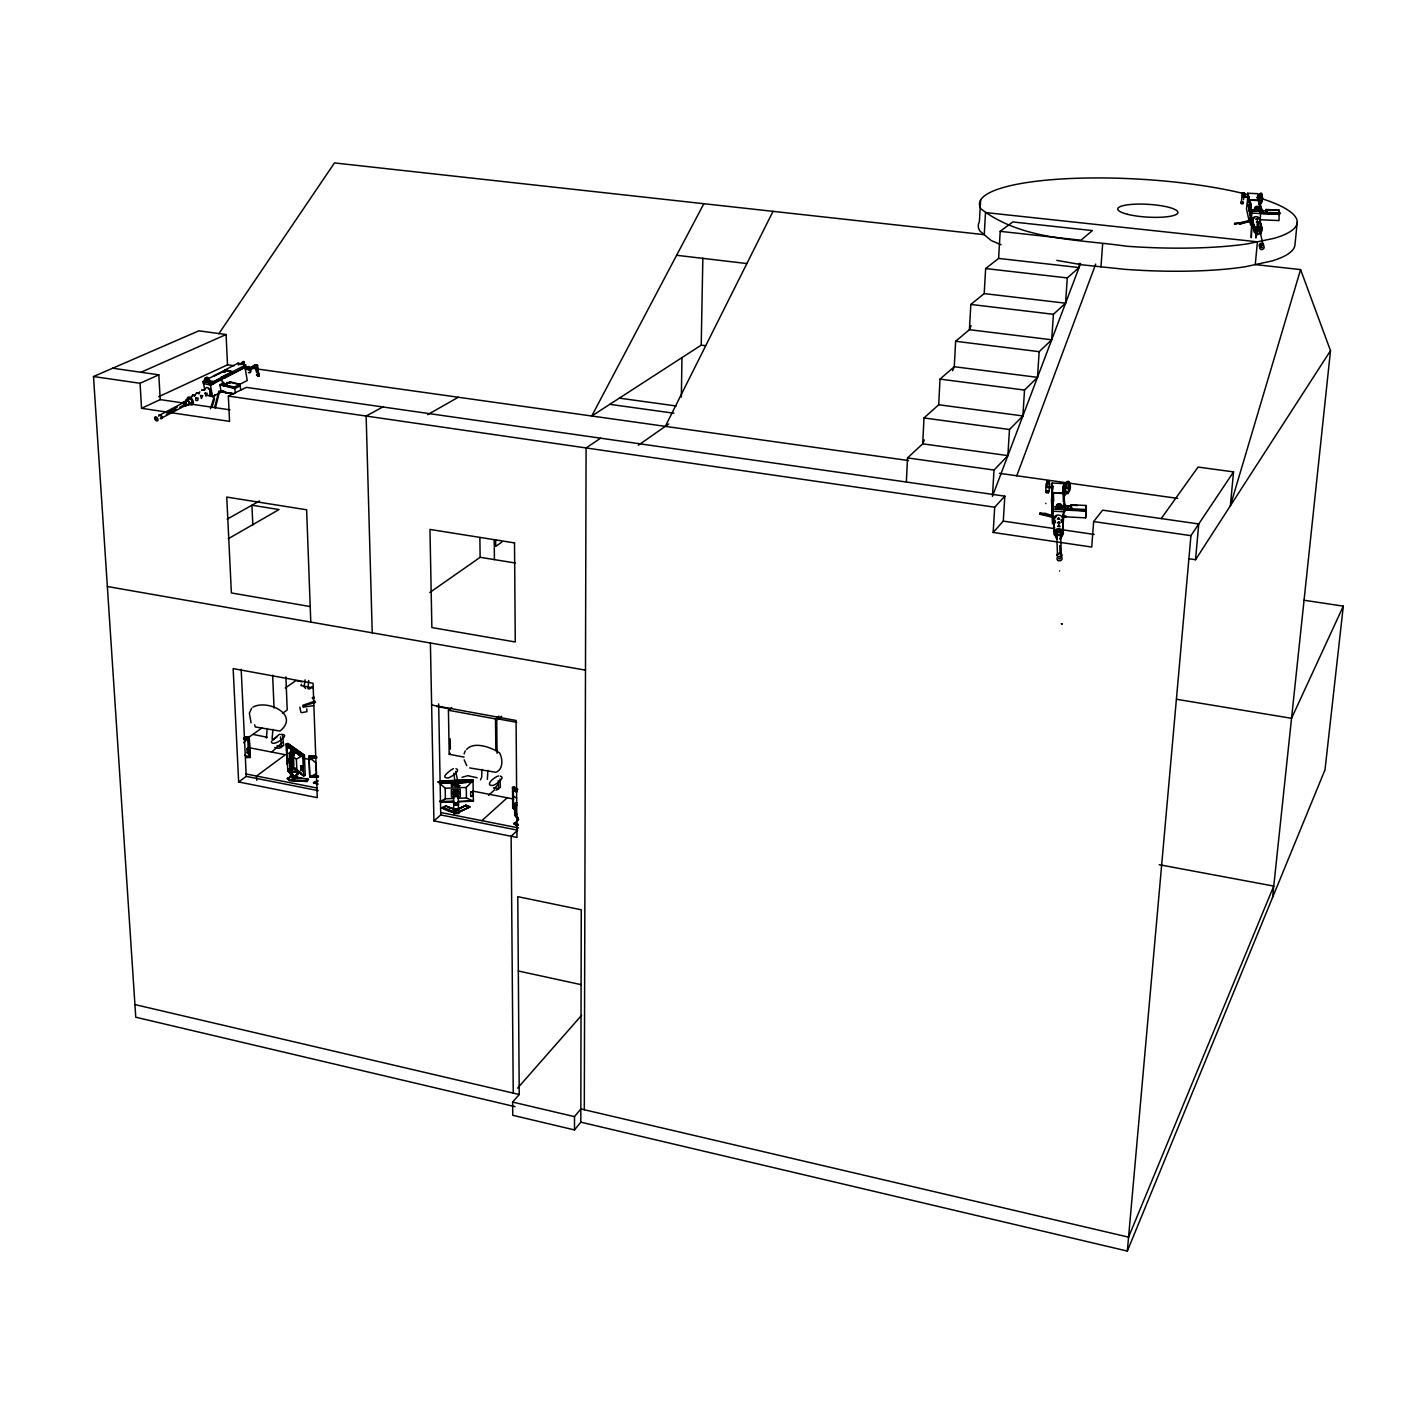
<?xml version="1.0" encoding="UTF-8"?>
<svg xmlns="http://www.w3.org/2000/svg" width="1414" height="1414" viewBox="0 0 1414 1414"><rect width="100%" height="100%" fill="white"/><g stroke="black" fill="none" stroke-linecap="round" stroke-linejoin="round"><path stroke-width="1.5" d="M574.491 1129.927L580.801 1122.168L581.26 909.803L517.771 896.653L519.238 1094.524L512.628 1102.072L512.752 1115.293L574.491 1129.927L574.491 1116.636L580.836 1108.929L1128.566 1237.144L1273.749 886.083L1159.268 864.714M584.3 1109.743L586.085 447.955L600.632 438.181M453.735 804.707L458.401 804.319L458.383 809.851L453.717 810.028L453.735 804.513M453.487 793.201L458.207 792.459L458.26 793.378L453.558 793.554L453.47 791.928L453.753 804.919L458.436 804.725L458.136 791.345L453.452 791.522L453.505 794.898L458.207 794.703M1064.583 510.295L1065.219 508.351L1064.583 509.358M453.487 792.777C452.215 795.835 459.462 795.304 458.171 792.6M681.354 397.087L681.972 357.601M1052.069 504.427L1051.963 506.177L1052.316 504.356M1052.599 504.462C1052.652 508.457 1052.034 499.496 1052.069 504.816M1064.282 500.415L1064.212 501.351L1063.752 483.623L1052.21 483.04L1052.405 495.607L1051.998 493.627M1052.864 508.757C1051.804 506.742 1052.988 512.08 1052.935 507.767M703.854 203.722L591.741 416.016L701.22 345.14L702.846 258.108M1064.141 494.918L1064.035 496.155M1065.237 509.588L1065.219 508.351L1064.565 510.207M1052.423 508.651L1052.882 509.57L1052.776 507.396M1052.511 505.611L1052.493 507.096L1052.299 496.067M1045.847 503.313L1045.812 503.631M1250.436 205.543L1251.69 211.216C1270.903 209.926 1259.308 213.267 1260.917 213.019M1262.03 212.542L1262.313 210.173M1259.892 201.106L1259.344 202.821L1259.361 200.275L1249.145 199.834C1248.403 204.995 1250.223 199.233 1248.615 201.389M1248.986 209.767L1248.827 211.34L1249.269 209.042M1249.269 210.933L1249.34 210.12M1251.355 211.87L1250.913 210.297L1251.266 212.065M1255.844 237.923L1256.003 233.557M1256.021 237.57L1256.18 233.204M1251.178 237.729L1251.655 224.596M1251.355 237.375L1251.832 224.225M1064.548 495.289L1064 496.084M1064.654 495.2C1064.477 492.638 1064.919 499.372 1064.141 494.334M906.374 481.803L907.523 457.906L922.706 443.837L924.296 439.931M971.064 325.68L969.438 329.692L955.634 341.269L954.273 366.721L940.027 379.111L938.702 404.757L923.996 417.961L922.706 443.837L1007.864 455.608L1009.49 429.502L1022.87 415.946L1024.531 390.052L1037.487 377.361L1039.166 351.662L1051.698 339.784L1053.412 314.297L1065.555 303.197L1067.287 277.922L1079.041 267.546L1079.342 263.34M315.569 755.871L309.047 756.101L309.012 757.073L316.029 756.932M309.807 776.215L318.433 776.675M1065.555 303.197L984.197 293.599L970.835 304.434L969.438 329.692L1051.698 339.784M980.609 200.099L979.389 221.804A158.651 35.032 3.5 0 0 979.849 230.959L991.143 240.521L1001.059 244.746M1052.157 513.883L1051.91 517.171L1039.838 514.183L1039.891 513.158L1045.282 513.441L1052.776 515.703M1045.282 513.441L1045.229 514.466L1039.838 514.183M1051.91 517.171L1051.981 516.128L1039.891 513.158M984.197 293.599L985.646 268.554L998.602 258.426L1079.041 267.546M1051.892 494.635L1051.981 493.61M1051.981 494.564L1051.892 495.536M998.602 258.426L1000.193 231.348L1012.76 221.945L1092.368 230.57L1080.968 240.221L1000.193 231.348M1064.618 508.846C1067.623 510.454 1063.982 506.919 1064.601 510.277M1251.249 220.16L1234.493 224.031L1251.196 221.079L1239.247 224.243L1249.357 220.655M1248.916 220.054L1248.862 220.973L1249.163 217.968M1261.235 225.215L1260.828 223.766M1007.864 455.608L994.024 470.049L992.434 496.367L1080.596 263.446M1189.315 558.795L1195.537 559.732L1198.754 523.958L1102.62 510.171L1093.641 521.554L1091.732 547.059L993.158 532.442L994.696 507.202L1004.824 496.155L246.336 387.383L228.361 396.079L229.545 421.372L141.541 408.31L140.057 383.282L158.828 374.834L160.224 399.596L141.541 408.31M993.158 532.442L1003.286 521.112L1004.824 496.155M1248.792 201.566L1249.269 200.682M1249.269 209.272L1249.34 210.88M1259.75 201.884L1259.768 202.838L1259.945 201.159M1100.958 266.804L1102.655 243.774M1046.236 492.655C1043.762 477.172 1053.094 477.525 1048.357 492.761C1042.418 492.249 1050.956 492.761 1048.658 490.817M1047.279 481.007C1054.367 482.298 1042.507 482.28 1048.499 481.308C1047.173 478.851 1049.1 483.164 1049.347 486.805L1052.44 487.689L1047.226 487.423L1052.476 487.229M1049.347 486.805L1053.324 486.54M454.301 784.982L454.99 783.745L453.523 784.399L454.495 786.308L455.997 785.636L454.177 784.699M1064.707 508.439L1064.636 511.797L1052.882 511.196L1052.21 483.04M1052.599 485.55L1051.486 500.061L1052.458 523.675L1053.236 505.258M1052.882 494.635L1053.023 493.009M1052.776 500.892L1053.677 501.21L1053.43 493.044M1052.758 513.229L1052.9 511.373M1052.635 509.252L1052.723 508.192M1052.935 506.725L1064.671 507.326M1052.882 511.196L1052.511 492.991L1064.123 493.574L1064.795 509.782M1062.586 492.337L1063.081 486.08M1063.823 491.365L1063.752 483.623M1063.063 493.521L1063.381 501.705L1064.442 501.758M1063.204 513.211L1062.939 516.693L1085.616 517.86L1086.323 509.517L1086.093 505.505L1071.105 504.727L1070.999 506.336L1063.346 505.947M1064.636 511.797L1064.123 503.313L1064.548 504.727M1068.295 490.464C1071.936 474.273 1062.762 482.068 1065.944 493.645C1069.726 495.271 1059.952 485.161 1067.022 482.033C1072.13 480.654 1070.84 493.433 1067.128 493.097M1064.106 511.78L1063.116 524.241L1062.745 514.643M1068.984 481.874L1066.845 482.545L1068.949 482.315L1069.161 488.537L1062.921 488.219L1067.04 487.706L1063.134 487.035M1068.03 493.751L1068.1 492.266M317.743 784.487L313.501 782.631L317.708 783.674M456.687 783.798L456.245 786.29L460.098 785.689L458.808 785.777L458.242 783.745L458.313 786.166M1086.093 505.505L1085.616 517.86M1085.917 511.108L1085.846 505.982L1085.917 511.108L1063.434 509.959M458.048 786.184L456.74 785.866L456.687 783.745M245.488 367.516L247.15 367.287M580.801 1122.168L1127.329 1251.072L1190.941 535.659L1233.538 471.905L1198.065 467.062L1161.212 518.584M1233.538 471.905L1230.357 505.805L1300.58 269.597L1255.261 264.595L1257.417 241.812L985.505 212.56L984.25 234.671L334.464 162.928L218.852 333.739M1261.677 210.774L1261.624 212.454M1297.221 222.21L1295.012 244.286A158.651 35.032 3.5 0 1 1272.353 260.865L1245.327 266.751A158.651 35.032 3.5 0 1 1125.049 269.332L1082.364 264.86L1056.824 260.388M291.655 752.001L291.231 751.064L291.107 752.955L289.976 752.69L291.196 750.516L291.443 753.68L291.991 751.682L293.122 751.753L291.867 753.096L292.61 753.768L291.443 753.68M1272.547 897.554L1330.503 350.69L1300.58 269.597M249.712 752.124L247.132 752.814L246.937 748.713L249.589 748.059L246.937 748.713M249.659 750.18L249.147 748.96M249.677 750.71L249.253 752.142M250.101 756.508L250.031 757.48L245.718 757.621M458.578 812.608C447.814 813.863 429.662 800.819 453.841 811.972L453.912 813.616L458.596 813.439L458.525 811.795L469.925 806.74L458.543 812.626M244.569 755.094L250.031 757.48L249.164 736.641L244.869 736.994M1242.818 202.591C1239.636 202.644 1243.595 200.647 1243.083 203.581L1241.209 203.51L1242.093 195.415M1242.959 192.993L1244.214 193.365L1244.974 196.829L1247.784 197.447L1243.206 197.253L1241.704 193.117L1243.878 193.117M1243.507 199.763L1244.214 193.365M1244.974 196.829L1243.684 193.046M1266.484 213.019L1266.06 209.891L1279.034 210.474L1279.652 212.913L1279.476 214.38L1251.478 213.107L1247.678 193.241L1257.824 193.7L1262.013 211.676L1262.649 210.209M1303.991 600.225L1343.3 606.146L1325.006 769.817L1127.329 1251.072M1247.943 196.086L1246.494 208.972L1248.438 217.827L1250.648 224.72L1254.377 224.879M1249.958 200.205L1251.231 205.578M1249.181 210.757L1249.163 208.777M1249.587 210.757L1249.446 212.047L1248.12 204.111L1249.587 210.757L1250.294 209.802M1250.082 216.095C1249.145 206.09 1250.595 218.322 1250.701 214.734M1250.135 211.64L1249.481 213.355M1250.276 210.951L1250.754 211.287M1251.249 209.608C1265.07 211.216 1261.836 210.792 1259.662 206.356L1260.669 206.232L1259.768 205.949M1251.478 213.107L1251.69 211.216M1250.648 224.72L1251.956 213.125L1247.996 195.468M1259.538 209.307A2.457 2.227 -18.7 0 0 1257.364 206.939A2.457 2.227 -18.7 0 0 1254.695 209.078L1254.448 211.34L1254.536 208.406A2.457 2.227 -18.7 0 1 1257.205 206.267A2.457 2.227 -18.7 0 1 1259.379 208.618L1259.114 210.863M1258.425 200.576L1259.733 206.197M1258.601 199.392C1259.98 193.471 1261.571 189.635 1260.546 197.518L1256.887 197.359M1258.707 202.22L1258.884 200.594M1260.546 197.518C1258.778 185.694 1266.591 204.641 1259.008 203.457M1258.566 204.27L1260.404 204.358L1260.227 202.821M1260.227 205.525L1259.167 202.237M1260.404 204.358L1261.164 197.713M1260.775 194.001L1261.677 193.276M1257.011 197.854L1262.508 198.101L1261.412 193.93M1260.227 223.2L1260.581 210.333M1261.624 210.951L1261.801 213.567L1261.447 209.184M1262.578 210.774L1265.954 210.916L1266.06 209.484L1279.246 210.067L1279.016 220.584L1261.076 219.789M1266.52 213.373L1266.785 212.4M291.885 751.576L291.196 750.516M1278.91 211.499L1279.034 210.474M1261.535 227.424C1261.854 232.939 1260.952 222.263 1261.818 227.742M213.001 382.434C215.706 383.813 210.651 384.926 212.683 382.487L232.621 372.023L232.903 373.65M212.595 383.919L213.355 382.522M231.543 374.233L232.744 371.688L245.647 364.918L245.965 366.792L224.808 377.892L224.331 376.955L224.808 377.892M1262.066 194.284L1260.722 194.425M1260.298 224.084L1260.21 221.097L1260.74 223.907M1241.209 203.51L1243.083 203.581M220.708 390.618L220.566 391.537L224.914 391.802M225.71 392.792L224.154 391.448L225.71 392.792L231.967 393.499M452.639 785.99L451.897 784.381L452.321 785.972M220.284 378.793L221.026 380.012M221.238 380.543L221.98 380.119M222.139 381.214L222.263 382.045M222.776 384.29L221.609 384.643L222.564 385.05M224.349 385.562L221.98 384.025M222.829 384.396L222.687 384.873M222.705 382.505L222.988 382.911M223.288 382.823L223.43 382.116M233.681 394.294L221.026 391.165L219.912 384.732L224.366 383.159M224.119 384.926L234.689 387.1L234.936 388.567L239.673 386.04L239.426 384.59L229.793 382.24L222.864 385.209M226.717 384.219L226.24 385.28M1065.255 506.071L1065.202 505.629M1065.431 504.445L1064.565 504.939M1065.979 506.071L1065.06 505.293L1065.891 505.699M1067.057 509.535L1067.022 508.863M1068.277 508.916L1067.393 509.075M1068.754 509.729L1069.444 508.916M1069.178 509.04L1069.125 509.676M1070.257 509.712L1069.885 509.447M1072.095 509.111L1071.865 508.121M1071.582 508.828L1072.059 509.358M1072.342 508.28L1071.529 508.952L1071.105 504.727M1066.934 481.891L1068.878 482.651L1068.153 483.217M1069.497 482.81L1066.845 482.545L1068.913 482.775M1065.467 492.249L1067.057 491.577M1065.944 493.645L1066.969 493.221M257.896 374.321L258.621 374.851M305.07 679.887L304.116 686.833L305.671 688.494M308.712 680.47L307.969 688.618L309.312 689.078L312.3 686.727M1255.385 209.113C1260.44 203.881 1257.559 215.388 1255.225 208.441C1258.867 203.174 1259.308 213.496 1255.243 208.848M255.616 364.741L248.988 369.16L245.294 369.019L249.394 370.008C259.805 366.138 258.409 361.365 248.917 368.736L243.137 367.357M1261.995 209.59L1261.5 208.618M1257.559 234.017C1254.43 230.288 1263.179 230.871 1259.255 234.105M1262.066 213.337L1262.455 212.736M1263.073 211.658L1263.073 211.393M1263.692 213.549L1263.427 212.63L1263.391 213.567M1047.12 490.835L1046.484 491.524L1048.463 491.383M1263.904 213.337L1264.964 213.196M1265.017 213.373L1265.424 213.125M1266.573 211.976L1267.227 213.302L1267.156 212.418M292.115 752.195L292.822 752.213M291.531 751.735L290.418 752.495L291.425 751.134M210.492 408.717L214.84 394.577M212.047 407.038L214.521 398.96M214.539 407.55L218.675 392.085M215.476 407.904L219.47 391.66M487.353 779.344L487.883 770.436M205.525 381.038L204.323 381.904M1016.772 475.776L1095.709 264.1M297.612 777.347L308.552 779.361L307.121 781.482L289.605 780.705L287.396 778.283L289.022 777.841L293.564 771.337L289.057 778.672L287.431 779.114M287.272 759.565L289.676 758.487L291.867 760.06L292.309 770.807L289.905 772.291L287.731 770.701L287.272 759.565L289.446 761.139L289.905 772.291L295.897 778.142L288.544 770.489M289.446 761.139L291.867 760.06M289.87 761.032L287.855 758.982L289.87 761.032L290.312 772.185L295.491 778.266L288.138 770.595L290.312 772.185M518.284 819.873L514.696 815.259L514.608 803.841L516.976 802.71M515.191 803.24L515.103 815.136L518.691 819.767M513.353 806.51L512.716 808.119L516.216 810.416M464.092 753.874L465.312 750.816M952.629 370.733L954.273 366.721L1037.487 377.361M301.394 684.323L300.882 685.578L313.254 687.876M454.848 809.338C457.182 813.474 457.588 805.627 454.866 810.293M1249.075 209.431L1249.163 208.6M1343.3 606.146L1291.548 718.312L1176.536 699.276M518.213 817.38L515.721 822.983L514.148 823.461L516.711 825.157L518.284 824.68M515.739 823.408L514.148 823.885L515.739 823.408L518.213 818.229M665.34 426.356L773.016 211.358M220.319 379.217L210.827 385.244L203.245 383.388L202.909 381.515L225.056 370.203L232.621 372.023M266.38 738.073L267.246 728.457M272.071 739.027L272.937 729.412M224.172 383.972L223.801 383.512M224.614 385.545L225.604 384.979M226.806 385.244L226.929 384.396M513.282 789.419L513.582 788.499M513.37 789.913L513.83 788.676M513.618 790.072L514.095 788.835M513.865 790.232L514.342 788.994M514.13 790.408L514.608 789.171M514.378 790.567L514.855 789.33M514.643 790.726L515.103 789.489M514.89 790.903L515.368 789.666M515.156 791.062L515.615 789.825M515.403 791.239L515.88 789.984M515.65 791.398L516.128 790.161M515.916 791.557L516.393 790.32M516.163 791.734L516.64 790.497M516.428 791.893L516.905 790.656M286.848 745.196L294.271 749.915M286.848 745.761L287.06 744.807M286.901 746.221L287.378 745.037M287.113 746.38L287.59 745.178M287.342 746.539L287.82 745.337M287.555 746.698L288.032 745.496M287.89 746.928L288.244 745.655M288.103 747.087L288.58 745.885M288.315 747.228L288.792 746.044M288.544 747.387L289.022 746.185M288.863 747.617L289.234 746.345M289.075 747.776L289.552 746.574M289.304 747.935L289.782 746.733M289.517 748.094L289.994 746.892M289.852 748.324L290.224 747.052M290.064 748.483L290.542 747.281M290.277 748.625L290.754 747.44M290.506 748.784L290.984 747.582M291.196 747.741L290.718 748.943L286.795 746.15M290.913 749.455L291.425 747.9M291.125 749.614L291.744 748.13M291.337 749.774L291.973 748.289M291.567 749.915L292.185 748.448M291.885 750.162L292.398 748.589M292.115 750.304L292.733 748.837M292.327 750.463L292.945 748.978M292.539 750.622L293.175 749.137M292.769 750.781L293.387 749.296M293.105 751.011L293.617 749.455M293.317 751.17L293.935 749.685M294.165 749.844L293.529 751.329L290.789 749.385M301.836 755.288L294.483 750.074L293.758 751.488L296.463 753.397L297.099 751.93M294.077 751.718L294.607 750.162M294.306 751.877L294.925 750.392M294.519 752.018L295.155 750.551M294.748 752.177L295.367 750.693M294.96 752.336L295.579 750.852M295.296 752.566L295.809 751.011M295.508 752.725L296.145 751.241M295.738 752.884L296.357 751.4M295.95 753.043L296.587 751.559M296.268 753.255L296.799 751.718M297.311 752.071L296.834 753.273L300.793 756.101L301.394 754.97M297.046 753.432L297.523 752.23M297.382 753.662L297.753 752.389M297.594 753.821L298.071 752.619M297.824 753.98L298.301 752.778M298.036 754.139L298.513 752.937M298.266 754.298L298.743 753.096M298.584 754.528L298.955 753.255M298.814 754.687L299.291 753.485M299.026 754.846L299.503 753.644M299.255 755.005L299.733 753.803M299.591 755.235L299.945 753.962M299.803 755.394L300.281 754.192M300.033 755.553L300.51 754.351M300.245 755.712L300.722 754.51M300.475 755.871L300.952 754.669M300.687 756.03L301.164 754.811M466.638 749.42C474.008 740.971 491.33 747.352 499.531 752.849C502.854 758.788 503.437 769.481 495.819 772.291L469.695 767.926M293.193 754.988L294.607 752.92M293.635 754.793L294.837 753.079M294.43 755.306L292.68 754.104L293.882 752.389M1066.81 506.406L1067.022 507.007M291.39 750.604L289.976 752.69M294.218 755.677L292.221 754.298L293.635 752.23M1069.302 509.181L1069.055 508.846M1069.974 509.694L1070.858 509.641M1071.211 509.005L1071.087 505.222L1077.415 505.558M251.621 708.255L249.377 713.239L251.056 722.872M1263.126 213.019L1263.55 212.613M1264.416 213.585L1264.876 212.966M1264.682 212.895L1265.565 212.913M290.489 758.275L292.68 759.848L292.822 763.153C293.599 760.856 288.986 760.078 290.489 758.275L289.693 758.911L291.903 760.891M291.761 752.425L290.824 752.708M1195.537 559.732L1330.503 350.69M287.396 778.283L289.587 779.874L306.219 780.581L307.633 778.478M306.219 780.988L307.651 778.884L306.237 781.412L289.605 780.298L287.413 778.707L289.039 778.248M189.617 397.917L192.198 396.556M295.314 776.127L298.495 771.744L295.314 776.127L297.523 776.993L297.523 778.531L297.223 776.693M199.816 391.766L199.02 393.976M480.46 779.909L481.767 776.958L481.874 769.428M291.62 752.672L290.436 753.008M271.506 741.236C270.94 748.837 293.37 733.159 280.679 734.502M292.769 777.912L292.574 775.986L294.642 778.053L292.645 777.771L293.334 777.099L287.731 770.701L289.817 770.206M231.79 372.748L231.613 374.144M517.612 1088.144L581.631 1015.27M255.156 365.643L257.136 365.926M494.228 788.729L498.453 784.01M254.644 724.763L255.245 726.955L279.954 731.073C300.351 714.618 267.37 699.064 252.894 707.159M1267.085 211.906L1266.944 212.754M439.401 783.126L445.18 788.252L466.267 787.457L473.089 780.546L437.969 781.854M243.632 742.721L249.094 737.383L244.781 737.542M488.608 795.34L494.37 789.984M481.874 820.65L507.202 797.796M271.877 751.912L282.429 742.438M160.454 418.12L161.762 417.413L160.524 415.256M431.623 705.003L516.092 720.486L516.958 837.424L433.921 820.88L440.744 814.941L438.658 703.889M224.808 384.732L224.897 385.951L225.621 384.926M464.075 757.109L449.192 754.281L448.432 710.27L495.501 718.913L498.877 716.103M501.705 716.226L496.721 720.38L497.056 753.344M449.192 754.281L450.43 753.273M272.319 740.017L279.512 734.255M272.937 740.088L277.25 736.623M448.432 710.27L451.791 707.601M238.648 781.977L317.266 797.637L313.042 683.245L233.151 668.592L238.648 781.977L246.248 776.392L318.203 790.656M231.401 374.18L232.196 372.677M212.347 383.989L213.461 384.095M224.808 371.228C222.723 370.945 224.243 373.031 224.031 370.609M249.995 736.447L262.262 727.733M282.464 713.345L287.219 709.952L285.875 676.917M638.315 445.251L668.769 423.97M429.821 592.519L480.124 557.31L515.191 562.984M501.793 542.128L495.695 546.405L495.642 539.865M285.363 687.946L295.862 680.629L302.366 681.831M258.196 375.01L259.345 374.357L257.277 375.028M256.5 366.314L257.931 365.554L256.676 365.378M1260.546 208.494L1261.429 208.742M1266.856 211.782L1266.962 213.461L1279.582 213.514M1265.901 213.638L1265.636 212.719M1064.053 509.659L1064.459 508.704M228.237 538.769L279.035 509.553L251.939 505.222L252.823 525.001M427.682 414.638L458.277 397.246M227.159 519.15L259.575 500.927M292.062 767.59L303.568 775.897L296.816 769.428L296.392 759.071L302.773 755.571L303.568 775.897L305.194 775.438L304.417 755.129L287.926 743.464L286.3 743.888L287.13 764.037L286.3 743.888L302.79 755.783L304.417 755.129M382.841 406.949L366.138 416.052L372.236 632.836M207.345 395.407L212.507 396.698L223.412 390.918M159.605 415.168L188.309 400.074M167.577 412.252L177.192 407.179M245.223 368.594L249.324 369.567L256.906 365.378M166.269 414.337L175.884 409.265M179.737 407.232L185.499 404.192M161.355 418.208L186.206 405.093M240.804 390.017L239.814 384.219L230.022 381.833L223.872 384.749M220.902 377.379L231.931 371.864M202.909 381.515L210.492 383.371L232.444 371.847M220.195 380.313L219.7 379.376L224.667 377.025M196.175 393.675L194.425 396.397M248.864 366.438L247.061 368.382C250.72 367.94 248.351 365.678 249.642 367.021M245.294 367.552L248.935 366.862M246.99 367.958L249.571 366.597M440.108 801.544L445.375 798.786L453.788 798.45M225.515 371.741L225.197 369.867L238.1 363.133L245.647 364.918M225.409 370.291L214.062 375.965L225.674 370.362L232.797 371.935M238.86 364.123C248.175 361.684 241.67 360.04 242.377 363.274C247.644 362.108 241.228 362.585 243.721 362.302M238.931 364.547L244.127 362.426L240.733 364.193M240.804 364.618L244.198 362.85L242.678 362.974M232.267 371.935L232.55 373.561L232.426 372.66M453.364 768.633C450.359 770.259 439.401 778.089 448.044 778C451.26 777.205 461.6 770.082 455.944 768.721M458.295 809.48L466.196 805.308L457.606 809.268L458.277 808.631M458.525 812.202L469.36 807.323L465.613 805.485L469.996 807.005M465.613 805.485L457.606 808.861M441.698 808.101L445.887 805.821L454.336 809.409M442.37 808.366L445.887 806.245L454.336 808.985M1262.508 198.101L1260.97 194.425M158.633 396.733L227.513 364.812L234.052 365.731M314.085 782.242L317.761 780.599M313.484 782.808L317.761 781.005M317.779 781.429L314.102 782.649L317.726 784.081M141.011 372.271L226.081 334.535L227.513 364.812M257.454 375.788L259.08 375.841L257.454 375.788L257.242 374.516M515.049 1106.667L135.762 1017.214L93.501 376.531L198.879 330.823L226.081 334.535M255.368 365.501L256.782 365.166M212.789 384.184L213.019 382.575M231.878 374.18L231.755 372.501M313.661 705.639L303.427 707.106L303.003 705.197L315.057 701.114M461.989 777.329L467.734 775.685L477.207 777.753M1064.742 504.232L1065.378 504.727M1067.234 507.661L1068.136 507.273M518.284 824.256L516.693 824.751L514.148 823.036M518.284 825.104L516.711 825.582L514.148 823.885M222.528 384.484L222.016 384.979M224.985 385.085L225.056 384.749M514.802 813.598C519.627 816.161 513.017 814.27 515.597 813.368L517.117 814.376M515.491 815.03L517.259 816.956M514.289 807.429L512.716 807.907L516.216 810.204M514.289 807.641L512.716 808.119L512.557 787.457L514.13 786.997L517.63 789.259M257.507 374.197L256.517 375.028L258.709 375.081M303.427 707.106L303.303 705.975L315.552 702.351M517.648 789.472L514.13 787.209L512.557 787.669L516.057 789.931M305.194 775.243L303.568 775.685L292.062 767.395M302.243 768.385L302.596 767.024M302.26 768.916L302.525 770.312L302.896 768.969M300.899 769.958L303.356 770.506L300.899 769.958L300.74 765.805L303.197 766.37L300.74 765.805M292.539 776.021L295.897 778.142M470.721 796.382L473.337 796.276L470.721 796.382L470.668 792.176L473.23 791.487L473.337 796.276M288.474 768.845L287.678 769.481L289.799 769.799L288.085 769.375M303.586 755.96L304.098 763.825M286.317 744.1L287.926 743.658L304.417 755.341M1062.497 517.718L1066.333 516.729M1062.55 516.658L1065.838 515.827M247.132 752.814L249.783 752.16M1242.588 193.789L1244.833 193.541L1243.189 192.781M1067.641 492.779L1066.085 492.408L1066.81 491.86M1046.926 490.517L1045.671 491.453L1048.357 492.761M498.647 775.933C494.723 776.586 484.03 785.742 492.726 785.512C495.943 784.735 506.018 777.435 500.309 776.127M495.89 790.232L498.647 789.1L498.258 780.705M452.409 786.449L453.434 784.54L451.366 783.975L451.437 786.484L452.409 786.396M453.452 791.946L458.154 791.752L458.242 792.847L453.558 793.342M453.558 793.024L458.224 792.653M470.668 792.176L473.283 792.087M472.824 793.873L473.283 792.6M472.859 795.675L473.301 794.403M458.012 798.291L466.426 797.973L473.372 801.137L473.018 779.75L440.108 780.97M439.736 801.155L444.031 800.996M440.496 801.579L453.629 801.084M440.532 802.18L453.664 801.667L440.549 802.392M458.048 801.508L473.372 800.925M458.048 801.72L473.372 801.137L473.301 800.112M454.636 802.569L457.482 803.293L454.672 803.399M454.672 803.187L457.482 802.869M458.383 803.93L458.33 802.675L453.664 802.852L453.7 804.106L458.436 804.725M453.912 813.209L458.578 813.015M314.155 776.268L318.468 775.897M318.45 776.887L309.772 777.205L309.012 756.861L315.516 756.631M440.125 781.182L473.018 779.962M437.969 782.066L473.089 780.758L473.018 779.75M467.327 781.235L471.64 781.076M439.401 783.073L471.693 781.871M461.865 782.561L470.509 782.242L470.473 780.97M309.065 756.313L315.569 756.083M316.877 757.073L312.618 757.215L312.565 758.311M311.168 758.01L311.151 757.109M310.444 758.063L316.842 757.833M316.047 758.187L311.628 758.346L311.61 757.091M249.094 737.595L243.986 737.878L244.003 739.115L246.531 739.027L246.513 737.79M243.544 738.815L247.768 738.674L248.599 756.296M1242.818 202.838C1237.179 200.982 1247.714 202.944 1241.351 202.22M1259.167 203.97L1260.086 204.111M224.154 372.43L223.2 371.582L224.048 370.751M1259.733 194.054L1261.571 194.125M1245.027 196.405L1248.916 196.581M1243.242 196.811L1247.837 197.023M1257.064 197.43L1262.561 197.677M1249.145 200.169L1259.361 200.611M1279.935 212.825L1266.803 212.489M1259.786 213.072L1279.529 213.938M1250.683 216.218L1250.489 217.95M1234.546 223.129L1239.3 223.341M1250.701 224.225L1253.811 224.366M218.852 391.112L223.253 391.325M1052.069 485.037L1052.723 489.191M1063.593 485.621L1063.31 491.542M1062.957 487.759L1069.214 488.077M1052.529 492.602L1064.123 493.186M1052.193 497.445L1053.236 497.498M1052.14 503.154L1052.016 505.487M1063.328 505.735L1070.981 506.124M1067.376 506.619L1071.459 506.813M1086.323 509.517L1071.246 508.775L1071.158 509.888L1085.987 510.171M1064.601 509.093L1065.643 509.022M1052.316 508.987L1085.952 510.648M1052.458 514.024L1052.316 515.898M1254.289 210.58L1257.506 210.774M293.493 771.39L298.336 771.761M298.619 772.203C283.701 772.733 306.838 769.216 295.332 776.533L297.541 777.417M297.523 776.993L297.647 778.177L301.571 778.425M224.101 385.262L225.339 385.227M223.995 392.367L232.479 393.286M1067.906 483.482L1066.297 482.846M985.646 268.554L1067.287 277.922M676.617 255.28L746.875 263.552M970.835 304.434L1053.412 314.297M955.634 341.269L1039.166 351.662M701.22 345.14L705.604 345.705M940.027 379.111L1024.531 390.052M938.702 404.757L1022.87 415.946M923.996 417.961L1009.49 429.502M619.332 398.147L676.175 405.977M609.805 404.333L673.912 413.224M907.523 457.906L994.024 470.049M244.94 367.251L908.548 460.557M999.468 473.337L1177.65 498.4M112.678 368.206L158.828 374.834M93.501 376.531L140.057 383.282M228.361 396.079L994.696 507.202M1093.641 521.554L1190.941 535.659M1003.286 521.112L1053.076 528.412M1061.737 529.684L1094.206 534.439M160.224 399.596L182.035 402.813M188.575 403.768L230.005 409.848M267.228 737.277L253.389 734.502M1067.888 507.343L1067.605 508.209M1067.924 508.775L1067.924 508.987M276.826 745.92L281.174 746.645L283.701 745.532L282.517 735.315M274.776 747.582L279.124 748.306L281.669 747.193L280.485 736.959M493.645 787.775L497.657 788.446L500.397 787.333L500.026 778.937M310.196 606.553L231.383 592.943L226.753 497.074L306.626 509.782L310.78 622.089M107.358 586.51L585.484 670.13M436.696 706.47L449.687 708.856M497.251 718.754L516.746 722.324M1260.493 194.407L1259.22 194.036M1259.238 203.298L1261.058 203.103M249.2 747.706L285.345 754.723L256.535 776.056L256.729 780.281M302.384 758.028L310.921 759.689M472.665 791.08L513.706 799.051M245.753 773.918L317.143 788.058M441.115 812.59L518.549 827.915M440.744 814.941L517.63 830.177L511.126 836.275L513.247 1093.128M306.219 780.581L307.121 781.482M518.319 970.994L581.101 984.639M134.931 1004.576L519.238 1094.524M512.628 1102.072L574.491 1116.636M245.965 366.792L210.474 385.156L212.507 396.698M225.197 369.867L232.744 371.688M226.647 382.469L230.252 383.123M205.719 380.755L205.242 380.56M212.683 382.487L213.638 382.699M234.795 387.701L225.25 385.191M220.248 384.555L234.865 388.125M219.912 384.732L224.897 385.951M220.319 384.979L234.936 388.567M297.647 778.177L296.092 776.233M1047.102 515.032L1050.832 516.163M465.613 805.061L469.342 806.493M447.849 807.412L453.664 808.826M442.352 807.96L453.859 812.396M293.122 751.753L292.769 752.884M1242.499 193.453L1243.206 197.253M516.057 789.719L512.557 787.457L513.264 795.941L516.57 798.097M516.764 790.567L513.105 788.747M513.229 789.825L516.676 792.052M514.802 803.346L517.365 805.043M514.608 803.841L517.171 805.52M515.191 813.492L516.34 815.047M184.421 405.076C188.168 406.843 183.997 399.49 183.555 403.573M288.633 745.16L293.688 748.748L288.421 745.213L287.007 745.585L287.731 763.277M286.529 752.036L296.392 759.071M290.506 758.682L292.698 760.255M287.449 759.088L289.623 760.661M291.885 765.875L296.816 769.428M294.466 768.12L301.182 772.963M292.892 776.781L295.084 778.372M1260.387 246.655L1260.705 243.915L1263.109 245.4M309.012 756.861L316.082 763.153M289.835 772.009L293.705 776.569M457.818 781.306L455.679 771.514M466.779 765.646L464.181 759.831M1278.857 211.923L1279.476 214.38M1266.06 209.484L1267.103 212.736M1257.612 195.556L1258.76 200.505M1259.361 228.467L1263.109 244.993M454.919 781.73L453.859 773.264M1247.678 193.241L1251.213 205.825M1249.676 211.623L1250.542 216.112M206.585 379.853L214.168 381.709M203.581 383.477L204.517 388.709M210.492 383.371L210.827 385.244M235.466 392.862L234.477 387.047L247.238 380.525L244.976 367.039M225.056 370.203L225.339 371.829M238.1 363.133L238.418 364.989M257.525 366.014L258.974 376.036L256.995 365.059M256.058 367.375L256.641 370.945M255.669 367.287L256.553 372.642M458.383 809.851L453.717 810.028M314.279 698.322L314.191 697.137L312.388 697.579L312.476 698.746M241.175 669.282L246.248 776.392M249.164 736.641L250.101 756.72M1066.863 482.209L1067.04 487.706M458.136 791.345L453.452 791.522M272.637 675.185L274.051 708.043M293.882 765.716L293.599 758.682L289.428 755.712L289.746 760.149M293.918 777.223L293.953 778.16M293.546 776.834L293.599 778.142M293.087 776.516A2.775 1.149 -3.4 0 0 292.945 778.513A2.775 1.149 -3.4 0 0 297.152 777.364A2.775 1.149 -3.4 0 0 293.087 776.516L293.264 778.107M292.91 776.233L292.981 778.018M290.718 772.062C291.408 770.153 290.701 755.447 288.138 760.591M303.692 755.942L303.904 763.878M302.667 768.809L302.525 770.312M299.856 707.159L300.864 712.267L302.03 712.621L306.909 711.649L306.803 708.891M301.977 766.706L302.136 770.842M1061.631 508.616L1061.667 509.606L1061.826 506.194A2.757 2.421 -2.4 0 0 1059.263 503.649A2.757 2.421 -2.4 0 0 1056.329 505.912L1056.17 509.323L1056.364 506.919A2.757 2.421 -2.4 0 1 1059.298 504.639A2.757 2.421 -2.4 0 1 1061.861 507.202M316.153 765.221L316.453 773.529L309.772 777.205L309.047 756.101M1060.677 536.383L1061.384 555.561M1059.758 545.539L1059.987 552.096M1056.753 534.05L1057.478 555.349M1052.246 507.361L1052.228 513.211M470.703 780.952L470.968 781.871M470.243 780.97L470.279 782.242M470.014 780.988L470.049 782.26M469.536 781.005L469.819 782.26M469.307 781.005L469.342 782.278M469.077 781.023L469.112 782.296M468.847 781.023L468.882 782.296M468.37 781.041L468.635 782.313M468.14 781.058L468.175 782.331M467.91 781.058L467.946 782.331M467.663 781.076L467.716 782.349M467.203 781.094L467.468 782.349M466.974 781.094L467.009 782.366M466.726 781.111L466.779 782.384M466.267 781.129L466.532 782.384M466.037 781.129L466.072 782.402M465.807 781.147L465.842 782.419M465.559 781.147L465.595 782.419M465.1 781.164L465.365 782.437M464.87 781.164L464.906 782.455M464.623 781.182L464.676 782.455M464.393 781.182L464.428 782.472M463.933 781.2L464.199 782.472M463.686 781.217L463.739 782.49M463.456 781.217L463.492 782.508M463.226 781.235L463.262 782.508M462.767 781.253L463.032 782.525M462.519 781.253L462.555 782.543M462.29 781.27L462.325 782.543M461.83 781.288L462.095 782.561M461.583 781.288L461.636 782.896L455.874 783.109L455.838 781.518M461.371 781.306L461.424 782.896L460.964 781.323M460.752 781.323L460.805 782.932M460.522 781.341L460.557 782.932M460.045 781.359L460.328 782.949M459.815 781.359L459.868 782.967M459.585 781.376L459.621 782.967M459.338 781.376L459.391 782.985M458.878 781.394L459.161 782.985M458.649 781.412L458.684 783.003M458.401 781.412L458.454 783.02M458.171 781.429L458.224 783.02M457.712 781.447L457.995 783.038M457.464 781.447L457.517 783.038M457.235 781.465L457.288 783.056M457.005 781.465L457.058 783.056M456.545 781.482L456.81 783.073M456.298 781.5L456.351 783.091M456.068 781.5L456.121 783.091M455.361 781.518L455.414 783.126L449.564 783.338L449.511 781.748M455.131 781.535L455.184 783.126M454.901 781.535L454.937 783.144M454.424 781.553L454.707 783.144M454.194 781.571L454.248 783.162M453.965 781.571L454 783.179M453.735 781.589L453.77 783.179M453.258 781.606L453.541 783.197M453.028 781.606L453.063 783.215M452.798 781.624L452.834 783.215M452.551 781.624L452.604 783.232M452.091 781.642L452.374 783.232M451.861 781.659L451.897 783.25M451.614 781.659L451.667 783.268M1047.102 481.22L1047.226 487.423M451.384 781.677L451.437 783.268M450.907 781.695L451.19 783.285M450.677 781.695L450.73 783.303M450.447 781.712L450.5 783.303M449.97 781.73L450.253 783.321M449.74 781.73L449.793 783.338M449.281 781.748L449.316 783.038L440.638 783.356L440.602 782.083M448.804 781.765L449.069 783.038M448.574 781.783L448.609 783.056M448.344 781.783L448.379 783.073M448.097 781.801L448.132 783.073M447.637 781.818L447.902 783.091M447.407 781.818L447.443 783.109M447.16 781.836L447.195 783.109M446.93 781.836L446.965 783.126M446.471 781.854L446.736 783.126M446.223 781.871L446.258 783.144M445.993 781.871L446.029 783.162M445.764 781.889L445.799 783.162M445.286 781.907L445.569 783.179M445.057 781.907L445.092 783.197M444.827 781.924L444.862 783.197M444.35 781.942L444.615 783.215M444.12 781.942L444.155 783.232M443.89 781.96L443.925 783.232M443.643 781.96L443.678 783.25M443.183 781.977L443.448 783.25M442.953 781.995L442.989 783.268M442.706 781.995L442.741 783.285M442.476 782.013L442.511 783.285M442.016 782.03L442.282 783.303M441.769 782.03L441.804 783.321M441.539 782.048L441.575 783.321M441.309 782.048L441.345 783.338M440.832 782.066L441.097 783.338M440.373 782.083L440.39 783.003M440.125 782.101L440.161 783.02M430.404 643.017L433.921 820.88M450.182 738.797L450.359 749.137M445.18 788.252L445.375 798.786M458.525 811.795L458.596 813.439M457.27 809.25L457.288 810.187M457.058 809.002L457.076 810.328M456.757 808.808L456.793 810.434M456.422 808.684L456.457 810.505M456.068 808.667L456.103 810.54M455.697 808.72L455.732 810.54M455.361 808.861L455.396 810.487M455.078 809.073L455.096 810.399M453.841 811.972L453.912 813.616M315.799 756.932L315.817 758.187M315.322 756.95L315.587 758.204M315.092 756.967L315.11 758.222M314.862 756.967L314.88 758.222M314.403 756.985L314.65 758.24M314.173 757.003L314.191 758.258M313.943 757.003L313.961 758.258M313.696 757.02L313.731 758.275M313.236 757.038L313.484 758.275M313.007 757.038L313.024 758.293M312.777 757.038L312.794 758.293M312.087 757.073L312.335 758.311M311.84 757.073L311.875 758.328M466.267 787.457L466.426 797.973M479.876 537.55L480.124 557.31M494.211 539.777L494.423 559.626M495.501 718.913L495.837 750.516M246.973 737.772L246.99 738.656M246.743 737.772L246.761 738.674M246.283 737.79L246.301 739.027M246.054 737.808L246.071 739.045M245.824 737.808L245.612 739.045M245.364 737.825L245.382 739.062M245.135 737.843L245.152 739.062M244.905 737.843L244.922 739.08M244.675 737.843L244.463 739.098M244.215 737.861L244.233 739.098M513.335 789.224L513.476 807.359M1261.306 198.508A159.128 33.883 3.4 0 1 1274.544 238.224L1247.448 243.88A159.128 33.883 3.4 0 1 1126.817 246.248C1078.299 239.231 1021.438 240.309 981.086 208.954A159.128 33.883 3.4 0 1 1066.015 178.73A159.128 33.883 3.4 0 1 1248.633 194.849M1253.334 223.819A4.242 3.853 -18.2 0 1 1252.415 218.428A4.242 3.853 -18.2 0 1 1258.301 217.261A4.242 3.853 -18.2 0 1 1259.22 222.652M1257.947 233.929A2.863 2.598 -17.8 0 1 1255.508 230.729A2.863 2.598 -17.8 0 1 1259.503 228.891A2.863 2.598 -17.8 0 1 1260.546 232.727M1256.251 232.108A2.863 2.598 -17.9 0 1 1255.491 228.679A2.863 2.598 -17.9 0 1 1259.185 227.477A2.863 2.598 -17.9 0 1 1260.581 230.694M1257.983 233.575A2.474 2.245 -17.8 0 1 1255.826 230.995A2.474 2.245 -17.8 0 1 1258.92 229.086A2.474 2.245 -17.8 0 1 1260.546 232.002M1256.48 231.808A2.474 2.245 -17.9 0 1 1255.72 229.033A2.474 2.245 -17.9 0 1 1258.601 227.689A2.474 2.245 -17.9 0 1 1260.369 230.005M1257.488 233.823A4.277 3.889 -17.9 0 1 1253.971 228.697A4.277 3.889 -17.9 0 1 1260.44 226.593A4.277 3.889 -17.9 0 1 1260.599 232.797M1252.981 219.683A3.075 2.775 -18.2 0 1 1253.352 219.029M1253.9 218.463A3.075 2.775 -18.2 0 1 1254.589 218.039M1257.612 218.18A3.075 2.775 -18.2 0 1 1258.177 218.657M1257.682 234.865A2.474 2.245 -17.8 0 1 1256.357 231.825A2.474 2.245 -17.8 0 1 1259.839 230.694A2.474 2.245 -17.8 0 1 1260.546 233.929M1260.599 247.291A2.28 2.05 -17.3 0 1 1259.308 244.693A2.28 2.05 -17.3 0 1 1262.225 243.349A2.28 2.05 -17.3 0 1 1263.515 245.965M1256.127 232.285A3.093 2.81 -17.9 0 1 1255.455 228.361A3.093 2.81 -17.9 0 1 1259.733 227.513A3.093 2.81 -17.9 0 1 1260.404 231.436M1257.612 232.727A3.093 2.81 -17.9 0 1 1256.834 232.603M205.136 389.751A4.295 2.651 59.7 0 1 208.158 387.807A4.295 2.651 59.7 0 1 211.411 392.579A4.295 2.651 59.7 0 1 208.972 395.354M185.623 402.619A2.899 1.768 59.6 0 1 186.842 399.808A2.899 1.768 59.6 0 1 189.582 403.184A2.899 1.768 59.6 0 1 187.408 404.828M188.186 399.278A2.899 1.768 59.6 0 1 190.643 398.889A2.899 1.768 59.6 0 1 192.286 402.407A2.899 1.768 59.6 0 1 190.112 403.397M185.711 402A2.51 1.538 59.6 0 1 187.249 400.25A2.51 1.538 59.6 0 1 189.317 403.273A2.51 1.538 59.6 0 1 187.426 404.51M188.451 399.508A2.492 1.538 59.6 0 1 190.59 399.172A2.492 1.538 59.6 0 1 192.004 402.212A2.492 1.538 59.6 0 1 190.13 403.078M187.408 401.276A4.33 2.651 59.6 0 1 189.494 397.122A4.33 2.651 59.6 0 1 193.365 402.778A4.33 2.651 59.6 0 1 189.264 403.997M208.388 388.921A3.093 1.909 59.7 0 1 208.972 389.345M209.961 390.564A3.093 1.909 59.7 0 1 209.82 394.17M183.007 403.432A2.51 1.538 59.6 0 1 184.845 401.823A2.51 1.538 59.6 0 1 186.524 405.394A2.51 1.538 59.6 0 1 183.82 405.146M209.908 391.325A2.474 1.538 59.7 0 1 210.032 392.986M158.863 416.282A2.298 1.379 59.5 0 1 160.242 414.691A2.298 1.379 59.5 0 1 162.15 417.466A2.298 1.379 59.5 0 1 160.436 418.562M187.921 399.755A3.128 1.909 59.6 0 1 190.289 398.448A3.128 1.909 59.6 0 1 192.481 402.283A3.128 1.909 59.6 0 1 190.112 403.591M246.001 368.63A3.288 2.068 59.9 0 1 248.475 367.039A3.288 2.068 59.9 0 1 250.879 371.016A3.288 2.068 59.9 0 1 248.404 372.607M246.549 368.312A2.651 1.661 59.9 0 1 247.963 367.41M249.43 368.365A2.651 1.661 59.9 0 1 250.402 370.786A2.651 1.661 59.9 0 1 249.394 372.236M457.376 808.631A2.81 1.22 -1.8 0 1 458.242 810.434A2.81 1.22 -1.8 0 1 453.947 810.593A2.81 1.22 -1.8 0 1 454.566 808.737M454.23 795.729A3.288 2.952 -7.2 0 1 453.275 791.327A3.288 2.952 -7.2 0 1 458.295 791.133A3.288 2.952 -7.2 0 1 457.5 795.605M290.206 760.396A3.182 1.361 75.3 0 1 291.143 757.639A3.182 1.361 75.3 0 1 293.105 761.032A3.182 1.361 75.3 0 1 292.168 763.79M1055.48 522.738A4.79 4.189 -2.2 0 1 1054.437 516.64A4.79 4.189 -2.2 0 1 1061.472 516.198A4.79 4.189 -2.2 0 1 1061.295 522.385M1056.894 537.302A3.235 2.828 -2.1 0 1 1056.028 533.378A3.235 2.828 -2.1 0 1 1060.5 532.583A3.235 2.828 -2.1 0 1 1061.384 536.489M1055.463 533.467A3.235 2.81 -2.1 0 1 1059.263 530.126A3.235 2.81 -2.1 0 1 1061.313 534.439M1057.142 536.966A2.793 2.439 -2.1 0 1 1056.258 533.785A2.793 2.439 -2.1 0 1 1059.828 532.707A2.793 2.439 -2.1 0 1 1061.348 535.712M1055.993 532.124A2.793 2.439 -2.1 0 1 1059.528 530.586A2.793 2.439 -2.1 0 1 1061.26 533.661M1057.071 536.896A4.825 4.224 -2.1 0 1 1054.632 530.568A4.825 4.224 -2.1 0 1 1062.268 530.091A4.825 4.224 -2.1 0 1 1060.747 536.666M1061.596 519.433A3.447 3.022 -2.2 0 1 1061.013 520.918M1055.551 521.253A3.447 3.022 -2.2 0 1 1054.773 519.857M1054.879 518.302A3.447 3.022 -2.2 0 1 1055.286 517.595M1055.887 516.994A3.447 3.022 -2.2 0 1 1056.629 516.552M1057.212 539.034A2.793 2.439 -2 0 1 1056.753 535.305A2.793 2.439 -2 0 1 1061.03 535.535A2.793 2.439 -2 0 1 1060.005 539.176M1057.036 537.744A1.927 1.679 -2 0 1 1057.919 535.482A1.927 1.679 -2 0 1 1060.518 536.242A1.927 1.679 -2 0 1 1059.616 538.504M1059.563 553.758A1.962 1.697 -1.9 0 1 1061.278 555.985M1057.566 554.907A1.962 1.697 -1.9 0 1 1058.556 553.934M1056.912 555.896A2.563 2.227 -1.9 0 1 1058.503 553.369A2.563 2.227 -1.9 0 1 1061.614 554.288A2.563 2.227 -1.9 0 1 1061.101 557.116M1055.498 534.262A3.482 3.04 -2.1 0 1 1056.841 530.303A3.482 3.04 -2.1 0 1 1061.454 531.081A3.482 3.04 -2.1 0 1 1060.924 535.164M1243.489 208.901L1243.489 208.901M1252.344 223.553L1252.945 220.796L1252.344 223.553M1252.857 225.922L1253.458 223.129L1252.857 225.922M1253.405 228.379L1253.988 225.498L1253.405 228.379M1248.633 201.159L1248.615 202.29L1248.668 200.965M1261.005 225.056L1260.935 226.947L1260.758 223.483L1261.005 225.056M205.083 393.127L205.914 396.15L207.204 393.269L205.083 393.127M1063.169 525.796C1063.257 532.336 1062.48 521.059 1063.169 525.796M1063.293 529.26C1063.399 535.906 1062.603 524.506 1063.293 529.26M1063.028 522.42C1063.116 528.836 1062.356 517.489 1063.028 522.42M155.894 418.509L156.707 419.357L155.947 418.403M195.804 398.006L195.857 400.445L197.766 400.462L198.154 398.041L195.804 398.006M200.558 395.513L201.389 398.536L202.715 395.637L200.558 395.513M196.44 393.004L198.967 392.915L196.44 393.004M1053.713 520.865L1053.589 524.294L1053.713 520.865M1053.837 524.223L1053.695 527.705L1053.837 524.223M1053.996 529.614L1053.819 531.257L1054.508 527.245L1053.996 529.614M1058.874 558.424L1060.235 558.654L1058.874 558.424M1059.546 570.991L1059.669 570.814M1061.366 623.698L1062.303 623.857L1061.366 623.698M1261.323 247.309L1262.472 247.662L1261.394 247.185M1049.206 481.785L1047.067 481.679L1049.206 481.785M201.689 390.246L203.952 390.282L201.689 390.246M206.25 381.232L204.924 382.01L204.535 379.765A2.474 1.538 59.9 0 1 205.914 377.962A2.474 1.538 59.9 0 1 208.088 380.631L208.477 382.876L209.802 382.169L209.413 379.942A2.474 1.538 59.9 0 0 207.239 377.273A2.474 1.538 59.9 0 0 205.861 379.076L206.25 381.232M192.94 394.842L191.951 395.849L194.549 395.248L192.94 394.842M1058.573 517.878L1057.372 519.009L1059.846 519.132L1058.573 517.878M1058.839 525.001L1057.619 526.503L1060.111 526.627L1058.839 525.001M1058.715 521.66L1057.495 522.95L1059.987 523.074L1058.715 521.66M1256.71 218.587L1255.756 219.382L1257.93 219.47L1256.71 218.587M1257.806 223.465C1254.359 224.914 1261.889 225.02 1257.806 223.465M1257.293 221.167L1256.374 222.086L1258.548 222.192L1257.293 221.167M460.328 796.524L451.437 796.86L451.313 789.701L460.204 789.366L460.328 796.524M514.519 542.905L429.962 529.437L431.871 627.569L515.262 641.974L514.519 542.905M302.101 754.723L298.743 752.319L302.013 754.74M1127.559 214.327A30.207 6.416 3.4 0 0 1177.261 213.761A30.207 6.416 3.4 0 0 1138.5 204.093A30.207 6.416 3.4 0 0 1127.559 214.327M1261.076 249.465A2.28 2.05 -17.3 0 0 1264.116 247.043A2.28 2.05 -17.3 0 0 1260.475 245.948A2.28 2.05 -17.3 0 0 1261.076 249.465M154.709 418.456A2.298 1.379 59.5 0 0 157.467 420.877A2.298 1.379 59.5 0 0 156.813 417.307A2.298 1.379 59.5 0 0 154.709 418.456M205.048 379.889A1.768 1.096 59.9 0 0 207.186 381.745A1.768 1.096 59.9 0 0 206.691 378.97A1.768 1.096 59.9 0 0 205.048 379.889M206.373 379.199A1.768 1.096 59.9 0 0 208.512 381.038A1.768 1.096 59.9 0 0 208.035 378.28A1.768 1.096 59.9 0 0 206.373 379.199M1058.096 560.474A2.563 2.227 -1.8 0 0 1062.091 558.76A2.563 2.227 -1.8 0 0 1058.414 556.621A2.563 2.227 -1.8 0 0 1058.096 560.474M1058.008 508.492A1.962 1.732 -2.4 0 0 1061.083 507.149A1.962 1.732 -2.4 0 0 1058.255 505.505A1.962 1.732 -2.4 0 0 1058.008 508.492M1057.972 507.502A1.962 1.732 -2.4 0 0 1061.03 506.159A1.962 1.732 -2.4 0 0 1058.22 504.515A1.962 1.732 -2.4 0 0 1057.972 507.502"/></g></svg>
